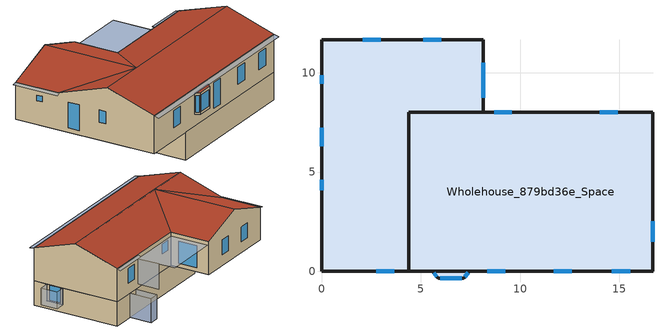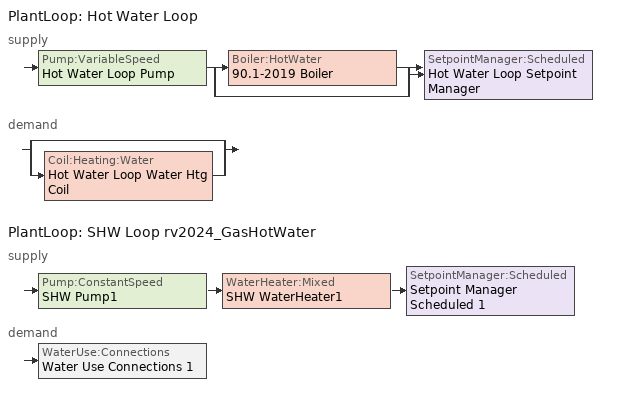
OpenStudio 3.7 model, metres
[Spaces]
Wholehouse_879bd36e_Space
 floor outside: 7.45,0 7.15,-0.36 5.88,-0.36 5.58,0 z0.91
 floor ground: 8.15,11.67 8.15,8.01 0,8.01 0,11.67 z0; 16.69,8.01 16.69,0 4.39,0 4.39,8.01 z-2.2
 floor ground (P+B R-13): 4.39,8.01 4.39,0 0,0 0,8.01 z0
 wall outside: 16.69,8.01 8.15,8.01 8.15,11.67 z0:2.97; 5.58,0 5.88,-0.36 7.15,-0.36 7.45,0 z0.91:2.64; 0,11.67,2.95 0,11.67,0 0,0,0 0,0,3 0,3.96,4.31 0,8.07,2.95; 8.15,11.67,2.97 8.15,11.67,0 0,11.67,0 0,11.67,2.95 4.08,11.67,4.31; 16.69,0,3 16.69,0,0 16.69,8.01,0 16.69,8.01,2.97 16.69,3.96,4.31; 0,0,3 5.58,0,2.64 7.46,0,2.64 7.46,0,0.91 5.58,0,0.91 5.58,0,2.64 0,0,3 0,0,0 16.69,0,0 16.69,0,3
 wall outside (Uninsulated Stem Wall): 16.69,1.24 16.69,2.77 z-1.5:0
 wall ground: 16.69,8.01 4.39,8.01 4.39,0 16.69,0 z-2.2:0; 16.69,0,0 16.69,0,-2.2 16.69,8.01,-2.2 16.69,8.01,0 16.69,2.77,0 16.69,2.77,-1.5 16.69,1.24,-1.5 16.69,1.24,0
 window: 0,4.6 0,4.08 z1.43:2.39; 0,7.22 0,6.31 / 8.33,0 9.25,0 z0.36:2.39; 0,9.87 0,9.45 z1.9:2.32; 6.03,11.67 5.12,11.67 / 2.98,11.67 2.07,11.67 / 14.91,8.01 14,8.01 / 14.62,0 15.53,0 / 11.69,0 12.6,0 / 2.76,0 3.67,0 z0.98:2.32; 8.15,8.75 8.15,10.51 z0.36:2.34; 9.57,8.01 8.7,8.01 z1.57:2.44; 7.22,-0.28 7.39,-0.08 / 5.98,-0.36 7.05,-0.36 / 5.64,-0.08 5.81,-0.28 z1.12:2.44; 16.69,1.5 16.69,2.51 z-1.4:-0.05
 roof outside: 0,3.96,4.31 0,0,3 16.69,0,3 16.69,3.96,4.31; 16.69,3.96,4.31 16.69,8.01,2.97 8.15,8.01,2.97 4.08,3.96,4.31; 4.08,3.96,4.31 8.15,8.01,2.97 8.15,11.67,2.97 4.08,11.67,4.31; 4.08,3.96,4.31 0,8.07,2.95 0,3.96,4.31; 4.08,11.67,4.31 0,11.67,2.95 0,8.07,2.95 4.08,3.96,4.31
 roof outside (Exterior Wall): 5.58,0 5.88,-0.36 7.15,-0.36 7.45,0 z2.64
shading: 14.73,8.02 14.73,10.09 / 14.73,10.09 13.82,10.09 / 13.82,10.09 13.82,8.02 z-2.16:0; 16.69,1.24 17.6,1.24 / 17.6,1.24 17.6,2.77 / 17.6,2.77 16.69,2.77 z-1.5:0; 13.46,8.03 13.46,10.05 z0.36:2.65; 8.17,11.56 8.17,8.03 13.46,8.03 13.46,11.56 z2.65; 16.69,8.01,2.97 16.69,8.31,2.88 13.46,8.31,2.88 13.46,8.01,2.97; -0.01,11.66,2.95 -0.3,11.66,2.86 -0.3,7.99,2.86 -0.01,7.99,2.95; 0,-0.01,3 0,-0.39,2.88 16.69,-0.39,2.88 16.69,-0.01,3
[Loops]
PlantLoop 'Hot Water Loop'
 supply: Pump:VariableSpeed 'Hot Water Loop Pump' > split
  | Boiler:HotWater '90.1-2019 Boiler'
  | bypass
  join > SetpointManager:Scheduled 'Hot Water Loop Setpoint Manager'
 demand: split
  | bypass
  | Coil:Heating:Water 'Hot Water Loop Water Htg Coil'
PlantLoop 'SHW Loop rv2024_GasHotWater'
 supply: Pump:ConstantSpeed 'SHW Pump1' > WaterHeater:Mixed 'SHW WaterHeater1' > SetpointManager:Scheduled 'Setpoint Manager Scheduled 1'
 demand: WaterUse:Connections 'Water Use Connections 1'
[Building]
hb_revive_ADORB_model: North Axis {deg}=0; Default Construction Set=Default Generic Construction Set; Standards Building Type=MediumOffice
[Site]
Site 1: Terrain=City
[SizingPeriod:DesignDay] Barometric Pressure {Pa}=101265; Day of Month=21
Name | Maximum Dry-Bulb Temperature {C} | Daily Dry-Bulb Temperature Range {deltaC} | Wind Speed {m/s} | Wind Direction {deg} | Sky Clearness | Month | Day Type | Humidity Condition Type | Wetbulb or DewPoint at Maximum Dry-Bulb {C} | Solar Model Indicator | ASHRAE Clear Sky Optical Depth for Beam Irradiance | ASHRAE Clear Sky Optical Depth for Diffuse Irradiance | Enthalpy at Maximum Dry-Bulb {J/kg}
New York J F Kennedy IntL Ar Ann Htg 99.6% Condns DB | -10.7 | 0 | 7.5 | 320 | 0 | 1 | WinterDesignDay | Wetbulb | -10.7 | ASHRAEClearSky
New York J F Kennedy IntL Ar Ann Hum_n 99.6% Condns DP=>MCDB | -8.9 | 0 | 7.5 | 320 | 0 | 1 | WinterDesignDay | Dewpoint | -20.8 | ASHRAEClearSky
New York J F Kennedy IntL Ar Ann Htg Wind 99.6% Condns WS=>MCDB | -3.2 | 0 | 14.2 | 320 | 0 | 1 | WinterDesignDay | Wetbulb | -3.2 | ASHRAEClearSky
New York J F Kennedy IntL Ar Ann Clg .4% Condns DB=>MWB | 32.1 | 7.4 | 5.6 | 230 |  | 7 | SummerDesignDay | Wetbulb | 23.1 | ASHRAETau | 0.541 | 1.8
New York J F Kennedy IntL Ar Ann Clg .4% Condns WB=>MDB | 29.1 | 7.4 | 5.6 | 230 |  | 7 | SummerDesignDay | Wetbulb | 25 | ASHRAETau | 0.541 | 1.8
New York J F Kennedy IntL Ar Ann Clg .4% Condns DP=>MDB | 27 | 7.4 | 5.6 | 230 |  | 7 | SummerDesignDay | Dewpoint | 23.8 | ASHRAETau | 0.541 | 1.8
New York J F Kennedy IntL Ar Ann Clg .4% Condns Enth=>MDB | 29.1 | 7.4 | 5.6 | 230 |  | 7 | SummerDesignDay | Enthalpy | 23 | ASHRAETau | 0.541 | 1.8 | 75700
[Site:WaterMainsTemperature]
Calculation Method=CorrelationFromWeatherFile
[ClimateZones]
Climate Zone Institution Name 1=ASHRAE; Climate Zone Document Name 1=ANSI/ASHRAE Standard 169; Climate Zone Document Year 1=2006; Climate Zone Value 1=5A
[Material]
Name | Roughness | Thickness {m} | Conductivity {W/m-K} | Density {kg/m3} | Specific Heat {J/kg-K} | Thermal Absorptance | Solar Absorptance | Visible Absorptance
FG _Attic_R-19 | MediumRough | 0.13716 | 0.0411979 | 64 | 960 | 0.9 | 0.7 | 0.7
200mm_Concrete_Block | MediumRough | 0.1016 | 1.11 | 800 | 920 | 0.9 | 0.7 | 0.7
19mm_Gypsum_Board | MediumRough | 0.019 | 0.16 | 800 | 1090 | 0.9 | 0.7 | 0.7
200mm_Heavyweight_Concrete | MediumRough | 0.2032 | 1.95 | 2240 | 900 | 0.9 | 0.7 | 0.7
Wood_Siding | MediumRough | 0.0127 | 0.09 | 592 | 1170 | 0.9 | 0.7 | 0.7
ccSF_R-13 | MediumRough | 0.0550342 | 0.0240338 | 32 | 920 | 0.9 | 0.7 | 0.7
Acoustic_Tile | MediumRough | 0.0191 | 0.06 | 368 | 590 | 0.9 | 0.7 | 0.7
100mm_Lightweight_Concrete | MediumRough | 0.1016 | 0.53 | 1280 | 840 | 0.9 | 0.7 | 0.7
R-11_3.5in_Wood_Stud | MediumRough | 0.0889 | 0.0542625 | 19 | 960 | 0.9 | 0.7 | 0.7
25mm_Wood | MediumRough | 0.0254 | 0.15 | 608 | 1630 | 0.9 | 0.7 | 0.7
Plywood_Douglas_Fir_12.7mm | MediumRough | 0.0127 | 0.12 | 540 | 1210 | 0.9 | 0.7 | 0.7
Generic Roof Membrane | MediumRough | 0.01 | 0.16 | 1120 | 1460 | 0.9 | 0.65 | 0.65
Generic Acoustic Tile | MediumSmooth | 0.02 | 0.06 | 368 | 590 | 0.9 | 0.2 | 0.2
Generic 25mm Wood | MediumSmooth | 0.0254 | 0.15 | 608 | 1630 | 0.9 | 0.5 | 0.5
Generic HW Concrete | MediumRough | 0.2 | 1.95 | 2240 | 900 | 0.9 | 0.8 | 0.8
Generic Gypsum Board | MediumSmooth | 0.0127 | 0.16 | 800 | 1090 | 0.9 | 0.5 | 0.5
Generic Wall Air Gap | Smooth | 0.1 | 0.667 | 1.28 | 1000 | 0.9 | 0.7 | 0.7
Generic Ceiling Air Gap | Smooth | 0.1 | 0.556 | 1.28 | 1000 | 0.9 | 0.7 | 0.7
Generic Brick | MediumRough | 0.1 | 0.9 | 1920 | 790 | 0.9 | 0.65 | 0.65
Generic 50mm Insulation | MediumRough | 0.05 | 0.03 | 43 | 1210 | 0.9 | 0.7 | 0.7
Generic Painted Metal | Smooth | 0.0015 | 45 | 7690 | 410 | 0.9 | 0.5 | 0.5
Generic LW Concrete | MediumRough | 0.1 | 0.53 | 1280 | 840 | 0.9 | 0.8 | 0.8
Generic 25mm Insulation | MediumRough | 0.025 | 0.03 | 43 | 1210 | 0.9 | 0.7 | 0.7
Material 1 | Smooth | 0.1 | 0.1 | 0.1 | 100 |  | 0.65 | 0.65
[Material:NoMass] Roughness=MediumRough; Thermal Absorptance=0.9; Solar Absorptance=0.7; Visible Absorptance=0.7
Name | Thermal Resistance {m2-K/W}
Ceiling_Air_Space | 0.18
Wall_Air_Space | 0.15
[WindowMaterial:SimpleGlazingSystem]
U-0.5 g=0.4: U-Factor {W/m2-K}=2.83913; Solar Heat Gain Coefficient=0.4; Visible Transmittance=0.6
[WindowMaterial:Shade]
HIGH REFLECT - LOW TRANS SHADE: Solar Transmittance=0.1; Solar Reflectance=0.8; Visible Transmittance=0.1; Visible Reflectance=0.8; Thermal Hemispherical Emissivity=0.9; Thermal Transmittance=0; Thickness {m}=0.005; Conductivity {W/m-K}=0.1; Shade to Glass Distance {m}=0.05; Top Opening Multiplier=0.5; Bottom Opening Multiplier=0.5; Left-Side Opening Multiplier=0.5; Right-Side Opening Multiplier=0.5; Airflow Permeability=0
[Construction]
Interior Floor: Acoustic_Tile, Ceiling_Air_Space, 100mm_Lightweight_Concrete
Thermal_Mass: 25mm_Wood
Uninsulated Stem Wall: 200mm_Concrete_Block
Exterior Wall: Wood_Siding, R-11_3.5in_Wood_Stud, 19mm_Gypsum_Board
Exterior Slab UnIns: 200mm_Heavyweight_Concrete
Interior Wall: 19mm_Gypsum_Board, Wall_Air_Space, 19mm_Gypsum_Board
P+B R-13: Plywood_Douglas_Fir_12.7mm, ccSF_R-13, Plywood_Douglas_Fir_12.7mm, 25mm_Wood
Exterior Roof: FG _Attic_R-19, Plywood_Douglas_Fir_12.7mm, 19mm_Gypsum_Board
ShadedWindowConstruction_678025ec: U-0.5 g=0.4
ShadedWindowConstruction_678025ec_Shaded: HIGH REFLECT - LOW TRANS SHADE, U-0.5 g=0.4
Generic Interior Door: Generic 25mm Wood
Generic Single Pane: Generic Clear Glass
Generic Shade: Material 1
Generic Interior Ceiling: Generic LW Concrete, Generic Ceiling Air Gap, Generic Acoustic Tile
Generic Interior Wall: Generic Gypsum Board, Generic Wall Air Gap, Generic Gypsum Board
Generic Exposed Floor: Generic Painted Metal, Generic Ceiling Air Gap, Generic 50mm Insulation, Generic LW Concrete
Generic Interior Floor: Generic Acoustic Tile, Generic Ceiling Air Gap, Generic LW Concrete
Generic Ground Slab: Generic 50mm Insulation, Generic HW Concrete
Generic Roof: Generic Roof Membrane, Generic 50mm Insulation, Generic LW Concrete, Generic Ceiling Air Gap, Generic Acoustic Tile
Generic Exterior Wall: Generic Brick, Generic LW Concrete, Generic 50mm Insulation, Generic Wall Air Gap, Generic Gypsum Board
Generic Underground Wall: Generic 50mm Insulation, Generic HW Concrete, Generic Wall Air Gap, Generic Gypsum Board
Generic Underground Roof: Generic 50mm Insulation, Generic HW Concrete, Generic Ceiling Air Gap, Generic Acoustic Tile
Generic Double Pane: Generic Low-e Glass, Generic Window Air Gap, Generic Clear Glass
Generic Exterior Door: Generic Painted Metal, Generic 25mm Insulation, Generic Painted Metal
[DefaultConstructionSet]
Name | Default Exterior Surface Constructions | Default Interior Surface Constructions | Default Ground Contact Surface Constructions | Default Exterior SubSurface Constructions | Default Interior SubSurface Constructions | Adiabatic Surface Construction | Interior Partition Construction | Space Shading Construction
ConstructionSet_d0a36b24 | Default Surface Constructions 2 | Default Surface Constructions 1 | Default Surface Constructions 3 | Default Sub Surface Constructions 2 | Default Sub Surface Constructions 1 | Interior Wall
Default Generic Construction Set | Default Surface Constructions 5 | Default Surface Constructions 4 | Default Surface Constructions 6 | Default Sub Surface Constructions 4 | Default Sub Surface Constructions 3 | Generic Interior Wall | Generic Air Boundary | Generic Shade
[DefaultSurfaceConstructions]
Name | Floor Construction | Wall Construction | Roof Ceiling Construction
Default Surface Constructions 1 | Interior Floor | Interior Wall
Default Surface Constructions 2 | Exterior Wall | Exterior Wall | Exterior Roof
Default Surface Constructions 3 | Exterior Slab UnIns | Uninsulated Stem Wall
Default Surface Constructions 4 | Generic Interior Floor | Generic Interior Wall | Generic Interior Ceiling
Default Surface Constructions 5 | Generic Exposed Floor | Generic Exterior Wall | Generic Roof
Default Surface Constructions 6 | Generic Ground Slab | Generic Underground Wall | Generic Underground Roof
[DefaultSubSurfaceConstructions]
Name | Fixed Window Construction | Operable Window Construction | Glass Door Construction | Skylight Construction | Door Construction | Overhead Door Construction
Default Sub Surface Constructions 1
Default Sub Surface Constructions 2 | ShadedWindowConstruction_678025ec | ShadedWindowConstruction_678025ec | ShadedWindowConstruction_678025ec | ShadedWindowConstruction_678025ec
Default Sub Surface Constructions 3 | Generic Single Pane | Generic Single Pane | Generic Single Pane |  | Generic Interior Door
Default Sub Surface Constructions 4 | Generic Double Pane | Generic Double Pane | Generic Double Pane | Generic Double Pane | Generic Exterior Door | Generic Exterior Door
[WindowMaterial:Gas]
Generic Window Air Gap: Gas Type=Air; Thickness {m}=0.0127
[WindowMaterial:Glazing] Optical Data Type=SpectralAverage; Thickness {m}=0.006; Infrared Transmittance at Normal Incidence=0; Front Side Infrared Hemispherical Emissivity=0.84; Conductivity {W/m-K}=1; Dirt Correction Factor for Solar and Visible Transmittance=1; Solar Diffusing=No
Name | Solar Transmittance at Normal Incidence | Front Side Solar Reflectance at Normal Incidence | Back Side Solar Reflectance at Normal Incidence | Visible Transmittance at Normal Incidence | Front Side Visible Reflectance at Normal Incidence | Back Side Visible Reflectance at Normal Incidence | Back Side Infrared Hemispherical Emissivity
Generic Low-e Glass | 0.45 | 0.36 | 0.36 | 0.71 | 0.21 | 0.21 | 0.047
Generic Clear Glass | 0.77 | 0.07 | 0.07 | 0.88 | 0.08 | 0.08 | 0.84
[Construction:AirBoundary]
Generic Air Boundary: None, 0
[SpaceType]
ProgramType_692936d6: Design Specification Outdoor Air Object=rv2024_Residence_Resilience_Ventilation
[People:Definition]
rv2024_Residence_People: Number of People Calculation Method=People/Area; People per Space Floor Area {person/m2}=0.0365602; Fraction Radiant=0.3; Sensible Heat Fraction=Autocalculate
[People]
rv2024_Residence_People: People Definition=rv2024_Residence_People; Space or SpaceType=ProgramType_692936d6; Number of People Schedule=rv2024_Occupant_Presence; Activity Level Schedule=rv2024_Occupant_Activity; Multiplier=1
[Lights:Definition]
rv2024_Residence_Lighting: Design Level Calculation Method=Watts/Area; Watts per Space Floor Area {W/m2}=16.8581; Fraction Radiant=0.6; Fraction Visible=0.2; Return Air Fraction=0
[Lights]
rv2024_Residence_Lighting: Lights Definition=rv2024_Residence_Lighting; Space or SpaceType=ProgramType_692936d6; Schedule=rv2024_Lighting; Fraction Replaceable=1
[ElectricEquipment:Definition]
rv2024_Residence_ElectricEquipment: Design Level Calculation Method=Watts/Area; Watts per Space Floor Area {W/m2}=11.5311; Fraction Latent=0; Fraction Radiant=0; Fraction Lost=0
[ElectricEquipment]
rv2024_Residence_ElectricEquipment: Electric Equipment Definition=rv2024_Residence_ElectricEquipment; Space or SpaceType=ProgramType_692936d6; Schedule=rv2024_MEL
[SpaceInfiltration:DesignFlowRate]
rv2024_Residence_Infiltration: Space or SpaceType=ProgramType_692936d6; Schedule=rv2024_Infiltration; Design Flow Rate Calculation Method=Flow/ExteriorArea; Flow per Exterior Surface Area {m3/s-m2}=0.0003; Constant Term Coefficient=1; Temperature Term Coefficient=0; Velocity Term Coefficient=0
[DesignSpecification:OutdoorAir]
rv2024_Residence_Resilience_Ventilation: Outdoor Air Flow per Person {m3/s-person}=0.00849505; Outdoor Air Flow Rate {m3/s}=0; Outdoor Air Flow Air Changes per Hour {1/hr}=0; Outdoor Air Flow Rate Fraction Schedule=rv2024_Ventilation
[Space]
Wholehouse_879bd36e_Space: Space Type=ProgramType_692936d6; Default Construction Set=ConstructionSet_d0a36b24; Building Story=Floor1; Thermal Zone=Wholehouse_879bd36e
[ThermalZone]
Wholehouse_879bd36e: Ceiling Height {m}=6.5024; Volume {m3}=820.328; Thermostat=rv2024_Residence_SetPoint; Use Ideal Air Loads=No; Humidistat=rv2024_Residence_SetPoint
[Sizing:Zone]
Wholehouse_879bd36e: Zone Cooling Design Supply Air Temperature Input Method=SupplyAirTemperature; Zone Cooling Design Supply Air Temperature {C}=13.8889; Zone Cooling Design Supply Air Temperature Difference {deltaC}=11.11; Zone Heating Design Supply Air Temperature Input Method=SupplyAirTemperature; Zone Heating Design Supply Air Temperature {C}=50; Zone Heating Design Supply Air Temperature Difference {deltaC}=11.11; Zone Cooling Design Supply Air Humidity Ratio {kg-H2O/kg-air}=0.008; Zone Heating Design Supply Air Humidity Ratio {kg-H2O/kg-air}=0.008; Cooling Design Air Flow Method=DesignDay; Heating Design Air Flow Method=DesignDay; Account for Dedicated Outdoor Air System=No; Dedicated Outdoor Air System Control Strategy=NeutralSupplyAir; Dedicated Outdoor Air Low Setpoint Temperature for Design {C}=autosize; Dedicated Outdoor Air High Setpoint Temperature for Design {C}=autosize; Zone Load Sizing Method=Sensible Load Only No Latent Load; Zone Latent Cooling Design Supply Air Humidity Ratio Input Method=HumidityRatioDifference; Zone Cooling Design Supply Air Humidity Ratio Difference {kgWater/kgDryAir}=0.005; Zone Latent Heating Design Supply Air Humidity Ratio Input Method=HumidityRatioDifference; Zone Humidification Design Supply Air Humidity Ratio Difference {kgWater/kgDryAir}=0.005
[Zone equipment]
Wholehouse_879bd36e: 5ADD37_58d48385_Opening, 5E21AF_5c512865_Opening, 8F337D_85ebcfd3_Opening, A1BFE5_8dacd6d3_Opening, 6B6F7B_7554aeed_Opening, 9BA2B9_7786bc7a_Opening, 52F9CB_4cfe0036_Opening, 507101_3d48bd73_Opening, 1A39E1_98daafe0_Opening, 847485_13faf266_Opening, 4F420B_35653ad5_Opening, DF0118_462d1d8e_Opening, 8A81B2_54802b82_Opening, DC8392_3b9532e8_Opening, 4AF19B_0b4aa1dc_Opening, 7314D3_ffe4af26_Opening, Wholehouse_879bd36e PTAC
[BuildingStory]
Floor1
[ZoneVentilation:WindandStackOpenArea] Opening Area Fraction Schedule=Always On Discrete; Opening Effectiveness=0; Discharge Coefficient for Opening=0.45; Minimum Indoor Temperature {C}=-100; Maximum Indoor Temperature {C}=100; Delta Temperature {deltaC}=1.5; Minimum Outdoor Temperature {C}=-100; Maximum Outdoor Temperature {C}=100; Maximum Wind Speed {m/s}=40
Name | Opening Area {m2} | Effective Angle {deg} | Height Difference {m}
5ADD37_58d48385_Opening | 0.25426 | 270 | 0.240243
5E21AF_5c512865_Opening | 0.92903 | 270 | 0.508
8F337D_85ebcfd3_Opening | 0.08921 | 270 | 0.105599
A1BFE5_8dacd6d3_Opening; 6B6F7B_7554aeed_Opening; 52F9CB_4cfe0036_Opening | 0.615483 | 0 | 0.33655
9BA2B9_7786bc7a_Opening | 1.74242 | 90 | 0.4953
507101_3d48bd73_Opening | 0.372902 | 0 | 0.2159
1A39E1_98daafe0_Opening | 0.175107 | 131 | 0.3302
847485_13faf266_Opening | 0.704515 | 180 | 0.3302
4F420B_35653ad5_Opening | 0.175107 | 229 | 0.3302
DF0118_462d1d8e_Opening | 0.68387 | 90 | 0.33655
8A81B2_54802b82_Opening; DC8392_3b9532e8_Opening; 7314D3_ffe4af26_Opening | 0.615483 | 180 | 0.33655
4AF19B_0b4aa1dc_Opening | 0.92903 | 180 | 0.508
[InternalMass:Definition] Design Level Calculation Method=SurfaceArea; Surface Area {m2}=164.11
Name | Construction
WholeHouse Partitions::Wholehouse_879bd36e_Space | Interior Wall
WhileHouse Zone1 TM::Wholehouse_879bd36e_Space | Thermal_Mass
[InternalMass] Space or SpaceType=Wholehouse_879bd36e_Space; Multiplier=1
Name | Internal Mass Definition
WholeHouse Partitions::Wholehouse_879bd36e_Space | WholeHouse Partitions::Wholehouse_879bd36e_Space
WhileHouse Zone1 TM::Wholehouse_879bd36e_Space | WhileHouse Zone1 TM::Wholehouse_879bd36e_Space
[OtherEquipment:Definition] Design Level Calculation Method=EquipmentLevel; Fraction Lost=0
Name | Design Level {W} | Fraction Latent | Fraction Radiant
Range_0W | 0 | 0.3 | 0.4
Fridge_360W | 360 | 0 | 1
Clotheswasher_160W | 160 | 0 | 0.8
Clothesdryer_704W | 704 | 0.05 | 0.15
Dishwasher_360W | 360 | 0.15 | 0.6
[OtherEquipment] Space or SpaceType=Wholehouse_879bd36e_Space; Fuel Type=Electricity
Name | Other Equipment Definition | Schedule
Range_0W | Range_0W | ConstantSchedule_1eb8496e
Fridge_360W | Fridge_360W | rv2024_Refrigerator
Clotheswasher_160W | Clotheswasher_160W | rv2024_Clotheswasher
Clothesdryer_704W | Clothesdryer_704W | rv2024_Clothesdryer
Dishwasher_360W | Dishwasher_360W | rv2024_Dishwasher
[WaterUse:Equipment:Definition]
rv2024_Residence_ServiceHotWater..Wholehouse_879bd36e: Peak Flow Rate {m3/s}=1.27988e-10; Target Temperature Schedule=50.0C Hot Water; Sensible Fraction Schedule=0.2 Hot Water Sensible Fraction; Latent Fraction Schedule=0.05 Hot Water Latent Fraction
[WaterUse:Equipment]
rv2024_Residence_ServiceHotWater..Wholehouse_879bd36e: Water Use Equipment Definition=rv2024_Residence_ServiceHotWater..Wholehouse_879bd36e; Space=Wholehouse_879bd36e_Space; Flow Rate Fraction Schedule=rv2024_Combined_HotWater
[WaterUse:Connections]
Water Use Connections 1: Hot Water Supply Temperature Schedule=50.0C Hot Water; Drain Water Heat Exchanger Type=None; Drain Water Heat Exchanger Destination=Plant; Water Use Equipment Name 1=rv2024_Residence_ServiceHotWater..Wholehouse_879bd36e
[ThermostatSetpoint:DualSetpoint]
rv2024_Residence_SetPoint: Heating Setpoint Temperature Schedule=rv2024_Heating_Setpoint; Cooling Setpoint Temperature Schedule=rv2024_Cooling_Setpoint
[ZoneControl:Humidistat]
rv2024_Residence_SetPoint: Humidifying Relative Humidity Setpoint Schedule=rv2024_HumidificationOff; Dehumidifying Relative Humidity Setpoint Schedule=rv2024_Residence_SetPoint_DeHumidSetp
[ShadingControl] Shading Type=ExteriorShade; Construction with Shading=ShadedWindowConstruction_678025ec_Shaded; Shading Control Type=OnIfHighSolarOnWindow; Schedule=Shade_Availability; Setpoint=100; Shading Control Is Scheduled=Yes; Multiple Surface Control Type=Sequential
Name | Sub Surface Name 1
Shading Control 1 | 4AF19B_0b4aa1dc
Shading Control 2 | DC8392_3b9532e8
Shading Control 3 | DF0118_462d1d8e
Shading Control 4 | 8A81B2_54802b82
Shading Control 5 | 4F420B_35653ad5
Shading Control 6 | 847485_13faf266
Shading Control 7 | 507101_3d48bd73
Shading Control 8 | 52F9CB_4cfe0036
Shading Control 9 | 1A39E1_98daafe0
Shading Control 10 | 6B6F7B_7554aeed
Shading Control 11 | A1BFE5_8dacd6d3
Shading Control 12 | 7314D3_ffe4af26
Shading Control 13 | 9BA2B9_7786bc7a
Shading Control 14 | 8F337D_85ebcfd3
Shading Control 15 | 5E21AF_5c512865
Shading Control 16 | 5ADD37_58d48385
[PlantLoop] Glycol Concentration=0; Minimum Loop Temperature {C}=10; Plant Loop Volume {m3}=Autocalculate; Load Distribution Scheme=Optimal
Name | Fluid Type | Maximum Loop Temperature {C}
Hot Water Loop | Water
SHW Loop rv2024_GasHotWater |  | 60
[Sizing:Plant] Loop Type=Heating; Sizing Option=NonCoincident; Zone Timesteps in Averaging Window=1; Coincident Sizing Factor Mode=None
Name | Design Loop Exit Temperature {C} | Loop Design Temperature Difference {deltaC}
Hot Water Loop | 82.2222 | 11.1111
SHW Loop rv2024_GasHotWater | 60 | 5
[SetpointManager:Scheduled] Control Variable=Temperature
Name | Schedule | Setpoint Node or NodeList
Hot Water Loop Setpoint Manager | Hot Water Loop Temp - 180F | Hot Water Loop Supply Outlet Node
Setpoint Manager Scheduled 1 | 60C Hot Water
[Pump:VariableSpeed]
Hot Water Loop Pump: Rated Pump Head {Pa}=179344; Motor Efficiency=0.9; Pump Control Type=Intermittent; Skin Loss Radiative Fraction=0.5; Design Power Sizing Method=PowerPerFlowPerPressure; Design Electric Power per Unit Flow Rate {W/(m3/s)}=348701.1; Design Shaft Power per Unit Flow Rate per Unit Head {W-s/m3-Pa}=1.28205; Design Minimum Flow Rate Fraction=0
[Boiler:HotWater]
90.1-2019 Boiler: Fuel Type=NaturalGas; Nominal Capacity {W}=Autosize; Nominal Thermal Efficiency=0.84; Efficiency Curve Temperature Evaluation Variable=LeavingBoiler; Normalized Boiler Efficiency Curve=Boiler with No Minimum Turndown; Minimum Part Load Ratio=0; Maximum Part Load Ratio=1.2; Optimum Part Load Ratio=1; Water Outlet Upper Temperature Limit {C}=95; Boiler Flow Mode=LeavingSetpointModulated; On Cycle Parasitic Electric Load {W}=0; Off Cycle Parasitic Fuel Load {W}=0; Sizing Factor=1
[Fan:OnOff]
Wholehouse_879bd36e PTAC Fan: Availability Schedule=Always On Discrete; Fan Total Efficiency=0.52; Pressure Rise {Pa}=331.288; Maximum Flow Rate {m3/s}=autosize; Motor Efficiency=0.8; Motor In Airstream Fraction=1; Fan Power Ratio Function of Speed Ratio Curve=Fan On Off Power Curve; Fan Efficiency Ratio Function of Speed Ratio Curve=Fan On Off Efficiency Curve
[Coil:Heating:Water]
Hot Water Loop Water Htg Coil: Availability Schedule=Always On Discrete; Rated Inlet Water Temperature {C}=82.2222; Rated Inlet Air Temperature {C}=16.6; Rated Outlet Water Temperature {C}=71.1111; Rated Outlet Air Temperature {C}=32.2
[Controller:WaterCoil]
Hot Water Loop Water Htg Coil Controller: Water Coil=Hot Water Loop Water Htg Coil; Action=Normal; Controller Convergence Tolerance {deltaC}=0.1; Minimum Actuated Flow {m3/s}=0
[Coil:Cooling:DX:SingleSpeed]
Wholehouse_879bd36e PTAC 1spd DX AC Clg Coil: Availability Schedule=Always On Discrete; Rated Total Cooling Capacity {W}=autosize; Rated Sensible Heat Ratio=autosize; Rated COP {W/W}=3; Rated Air Flow Rate {m3/s}=autosize; Rated Evaporator Fan Power Per Volume Flow Rate 2017 {W/(m3/s)}=773.3; Rated Evaporator Fan Power Per Volume Flow Rate 2023 {W/(m3/s)}=934.4; Total Cooling Capacity Function of Temperature Curve=Curve Biquadratic 3; Total Cooling Capacity Function of Flow Fraction Curve=Curve Quadratic 4; Energy Input Ratio Function of Temperature Curve=Curve Biquadratic 4; Energy Input Ratio Function of Flow Fraction Curve=Curve Quadratic 5; Part Load Fraction Correlation Curve=Curve Quadratic 6; Minimum Outdoor Dry-Bulb Temperature for Compressor Operation {C}=-25; Nominal Time for Condensate Removal to Begin {s}=0; Ratio of Initial Moisture Evaporation Rate and Steady State Latent Capacity=0; Maximum Cycling Rate {cycles/hr}=0; Latent Capacity Time Constant {s}=0; Condenser Type=AirCooled; Evaporative Condenser Effectiveness=0.9; Evaporative Condenser Air Flow Rate {m3/s}=autosize; Evaporative Condenser Pump Rated Power Consumption {W}=autosize; Crankcase Heater Capacity {W}=0; Maximum Outdoor Dry-Bulb Temperature for Crankcase Heater Operation {C}=10; Basin Heater Capacity {W/K}=0; Basin Heater Setpoint Temperature {C}=2
[ZoneHVAC:PackagedTerminalAirConditioner]
Wholehouse_879bd36e PTAC: Availability Schedule=Always On Discrete; Supply Air Flow Rate During Cooling Operation {m3/s}=Autosize; Supply Air Flow Rate During Heating Operation {m3/s}=Autosize; Supply Air Flow Rate When No Cooling or Heating is Needed {m3/s}=Autosize; Outdoor Air Flow Rate During Cooling Operation {m3/s}=Autosize; Outdoor Air Flow Rate During Heating Operation {m3/s}=Autosize; Outdoor Air Flow Rate When No Cooling or Heating is Needed {m3/s}=Autosize; Supply Air Fan=Wholehouse_879bd36e PTAC Fan; Heating Coil=Hot Water Loop Water Htg Coil; Cooling Coil=Wholehouse_879bd36e PTAC 1spd DX AC Clg Coil; Fan Placement=DrawThrough; Supply Air Fan Operating Mode Schedule=rv2024_Ventilation
[Pump:ConstantSpeed]
SHW Pump1: Rated Flow Rate {m3/s}=autosize; Rated Pump Head {Pa}=29891; Rated Power Consumption {W}=autosize; Motor Efficiency=0.9; Fraction of Motor Inefficiencies to Fluid Stream=0; Pump Control Type=Intermittent; Design Power Sizing Method=PowerPerFlowPerPressure; Design Electric Power per Unit Flow Rate {W/(m3/s)}=348701.1; Design Shaft Power per Unit Flow Rate per Unit Head {W-s/m3-Pa}=1.28205
[WaterHeater:Mixed]
SHW WaterHeater1: Tank Volume {m3}=4.60757e-07; Setpoint Temperature Schedule=Schedule Ruleset 2; Deadband Temperature Difference {deltaC}=2; Maximum Temperature Limit {C}=82.22; Heater Control Type=Cycle; Heater Maximum Capacity {W}=1000000; Heater Fuel Type=NaturalGas; Heater Thermal Efficiency=0.95; Off Cycle Parasitic Fuel Consumption Rate {W}=20; Off Cycle Parasitic Fuel Type=NaturalGas; Off Cycle Parasitic Heat Fraction to Tank=0.8; On Cycle Parasitic Fuel Type=NaturalGas; Ambient Temperature Indicator=ThermalZone; Ambient Temperature Schedule=Schedule Ruleset 1; Ambient Temperature Thermal Zone=Wholehouse_879bd36e; Off Cycle Loss Coefficient to Ambient Temperature {W/K}=6; On Cycle Loss Coefficient to Ambient Temperature {W/K}=6; Use Side Effectiveness=1; Source Side Effectiveness=1; Use Side Design Flow Rate {m3/s}=autosize; Source Side Design Flow Rate {m3/s}=autosize; Indirect Water Heating Recovery Time {hr}=1.5; Source Side Flow Control Mode=IndirectHeatPrimarySetpoint
[WaterHeater:Sizing]
SHW WaterHeater1: Design Mode=PeakDraw; Time Storage Can Meet Peak Draw {hr}=0.538503; Time for Tank Recovery {hr}=0; Nominal Tank Volume for Autosizing Plant Connections {m3}=1
[Schedule:Ruleset]
Name | Default Day Schedule
rv2024_Clothesdryer | rv2024_Clothesdryer_Day Schedule
Shade_Availability | Shade_Availability_Day Schedule
rv2024_MEL | rv2024_MEL_Day Schedule
rv2024_Combined_HotWater | rv2024_Combined_HotWater_Day_Schedule
rv2024_Occupant_Activity | rv2024_Occupant_Activity_Day_Schedule
rv2024_Cooling_Setpoint | rv2024_Cooling_Setpoint_Day Schedule
rv2024_Occupant_Presence | rv2024_Occupant_Presence_Day_Schedule
rv2024_Clotheswasher | rv2024_Clotheswasher_Day Schedule
ConstantSchedule_1eb8496e | ConstantSchedule_1eb8496e_Day Schedule
rv2024_Infiltration | rv2024_Infiltration_Day Schedule
rv2024_Heating_Setpoint | rv2024_Heating_Setpoint_Day Schedule
rv2024_Refrigerator | rv2024_Refrigerator_Day Schedule
rv2024_Lighting | rv2024_Lighting_Day Schedule
rv2024_Ventilation | rv2024_Ventilation_Day Schedule
rv2024_Dishwasher | rv2024_Dishwasher_Day Schedule
rv2024_HumidificationOff | rv2024_HumidificationOff_Day Schedule
rv2024_Residence_SetPoint_DeHumidSetp | rv2024_Residence_SetPoint_DeHumidSetp_Day Schedule
50.0C Hot Water | Schedule Day 1
0.2 Hot Water Sensible Fraction | Schedule Day 2
0.05 Hot Water Latent Fraction | Schedule Day 3
Hot Water Loop Temp - 180F | Hot Water Loop Temp - 180F Default
60C Hot Water | Schedule Day 4
Schedule Ruleset 1 | Schedule Day 5
Schedule Ruleset 2 | Schedule Day 6
[Schedule:Day]
rv2024_Clothesdryer_Day Schedule: 1, 0, 0.01, 2, 0, 0.006, 3, 0, 0.004, 4, 0, 0.002, 5, 0, 0.004, 6, 0, 0.006, 7, 0, 0.016, 8, 0, 0.032, 9, 0, 0.048, 10, 0, 0.068, 11, 0, 0.078, 12, 0, 0.081, 13, 0, 0.074, 14, 0, 0.067, 15, 0, 0.057, 16, 0, 0.061, 17, 0, 0.055, 18, 0, 0.054, 20, 0, 0.051, 21, 0, 0.052, 22, 0, 0.054, 23, 0, 0.044, 24, 0, 0.024
Shade_Availability_Day Schedule; rv2024_HumidificationOff_Day Schedule: 24, 0, 0
rv2024_MEL_Day Schedule; rv2024_Lighting_Day Schedule: 4, 0, 0.008, 5, 0, 0.024, 6, 0, 0.05, 7, 0, 0.056, 8, 0, 0.05, 9, 0, 0.022, 14, 0, 0.015, 15, 0, 0.026, 16, 0, 0.015, 17, 0, 0.056, 18, 0, 0.078, 19, 0, 0.105, 20, 0, 0.126, 21, 0, 0.128, 22, 0, 0.088, 23, 0, 0.049, 24, 0, 0.02
rv2024_Combined_HotWater_Day_Schedule: 1, 0, 0.006, 2, 0, 0.003, 4, 0, 0.001, 5, 0, 0.003, 6, 0, 0.022, 7, 0, 0.075, 8, 0, 0.079, 9, 0, 0.076, 10, 0, 0.067, 11, 0, 0.061, 12, 0, 0.048, 13, 0, 0.042, 15, 0, 0.037, 16, 0, 0.033, 17, 0, 0.044, 18, 0, 0.058, 19, 0, 0.069, 20, 0, 0.065, 21, 0, 0.059, 22, 0, 0.048, 23, 0, 0.042, 24, 0, 0.023
rv2024_Occupant_Activity_Day_Schedule: 24, 0, 120
rv2024_Cooling_Setpoint_Day Schedule: 24, 0, 25
rv2024_Occupant_Presence_Day_Schedule: 8, 0, 1, 9, 0, 0.9, 10, 0, 0.4, 17, 0, 0.25, 18, 0, 0.55, 21, 0, 0.9, 24, 0, 1
rv2024_Clotheswasher_Day Schedule: 1, 0, 0.009, 2, 0, 0.007, 4, 0, 0.004, 5, 0, 0.007, 6, 0, 0.011, 7, 0, 0.022, 8, 0, 0.049, 9, 0, 0.073, 10, 0, 0.086, 11, 0, 0.084, 12, 0, 0.075, 13, 0, 0.067, 14, 0, 0.06, 15, 0, 0.049, 16, 0, 0.052, 17, 0, 0.05, 21, 0, 0.049, 22, 0, 0.047, 23, 0, 0.032, 24, 0, 0.017
ConstantSchedule_1eb8496e_Day Schedule; rv2024_Infiltration_Day Schedule; rv2024_Refrigerator_Day Schedule; rv2024_Ventilation_Day Schedule: 24, 0, 1
rv2024_Heating_Setpoint_Day Schedule: 24, 0, 20
rv2024_Dishwasher_Day Schedule: 1, 0, 0.015, 2, 0, 0.007, 3, 0, 0.005, 5, 0, 0.003, 6, 0, 0.01, 7, 0, 0.02, 8, 0, 0.031, 9, 0, 0.058, 10, 0, 0.065, 11, 0, 0.056, 12, 0, 0.048, 13, 0, 0.041, 14, 0, 0.046, 15, 0, 0.036, 17, 0, 0.038, 18, 0, 0.049, 19, 0, 0.087, 20, 0, 0.111, 21, 0, 0.09, 22, 0, 0.067, 23, 0, 0.044, 24, 0, 0.031
rv2024_Residence_SetPoint_DeHumidSetp_Day Schedule; Schedule Day 4; Schedule Day 6: 24, 0, 60
Schedule Day 1: 24, 0, 50
Schedule Day 2: 24, 0, 0.2
Schedule Day 3: 24, 0, 0.05
Hot Water Loop Temp - 180F Default: 24, 0, 82.2222
Schedule Day 5: 24, 0, 22
[Schedule:Constant]
Always On Discrete: Value=1
[Curve:Exponent]
Fan On Off Power Curve: Coefficient1 Constant=1; Coefficient2 Constant=0; Coefficient3 Constant=0; Minimum Value of x=0; Maximum Value of x=1
[Curve:Cubic] Minimum Value of x=0
Name | Coefficient1 Constant | Coefficient2 x | Coefficient3 x**2 | Coefficient4 x**3 | Maximum Value of x
Fan On Off Efficiency Curve | 1 | 0 | 0 | 0 | 1
Boiler with No Minimum Turndown | 0.7463 | 1.3196 | -2.2154 | 1.1674 | 1.3
[Curve:Biquadratic] Minimum Value of x=12.77778; Maximum Value of x=23.88889; Minimum Value of y=23.88889; Maximum Value of y=46.11111
Name | Coefficient1 Constant | Coefficient2 x | Coefficient3 x**2 | Coefficient4 y | Coefficient5 y**2 | Coefficient6 x*y
Curve Biquadratic 3 | 0.942588 | 0.00954335 | 0.00068377 | -0.0110427 | 5.249e-06 | -9.72e-06
Curve Biquadratic 4 | 0.342414 | 0.034885 | -0.0006237 | 0.00497722 | 0.000437951 | -0.000728028
[Curve:Quadratic]
Name | Coefficient1 Constant | Coefficient2 x | Coefficient3 x**2 | Minimum Value of x | Maximum Value of x | Minimum Curve Output | Maximum Curve Output
Curve Quadratic 4 | 0.8 | 0.2 | 0 | 0.5 | 1.5
Curve Quadratic 5 | 1.1552 | -0.1808 | 0.0256 | 0.5 | 1.5
Curve Quadratic 6 | 0.85 | 0.15 | 0 | 0 | 1 | 0.7 | 1
